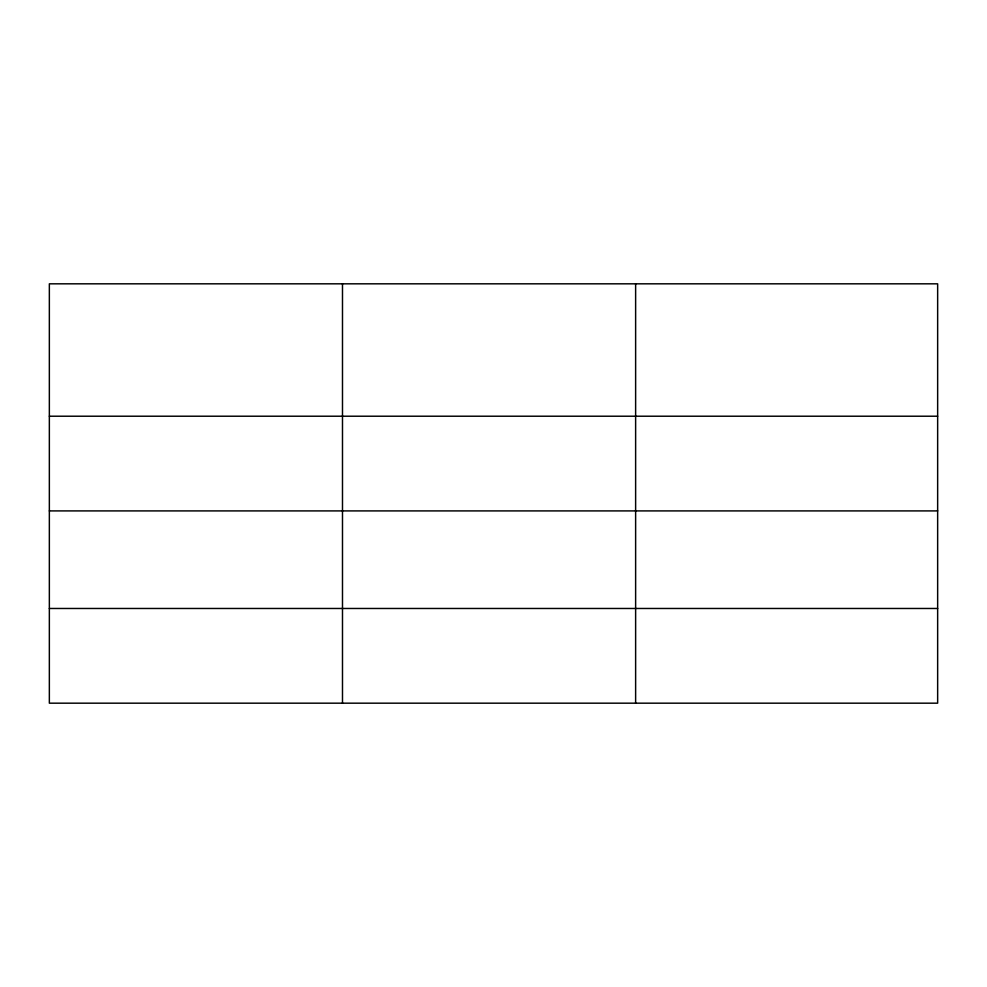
<?xml version="1.0" encoding="UTF-8"?>
<svg xmlns="http://www.w3.org/2000/svg" width="987" height="987" viewBox="0 0 987 987"><rect width="100%" height="100%" fill="white"/><g stroke="black" fill="none" stroke-linecap="round" stroke-linejoin="round"><path stroke-width="1.48" d="M937.65 510.908L937.65 283.824L49.35 283.824L49.35 703.176L937.65 703.176L937.65 510.908L49.35 510.908M49.35 416.218L937.65 416.218M49.35 608.473L937.65 608.473M635.628 283.824L635.628 703.176M342.489 283.824L342.489 703.176"/></g></svg>
